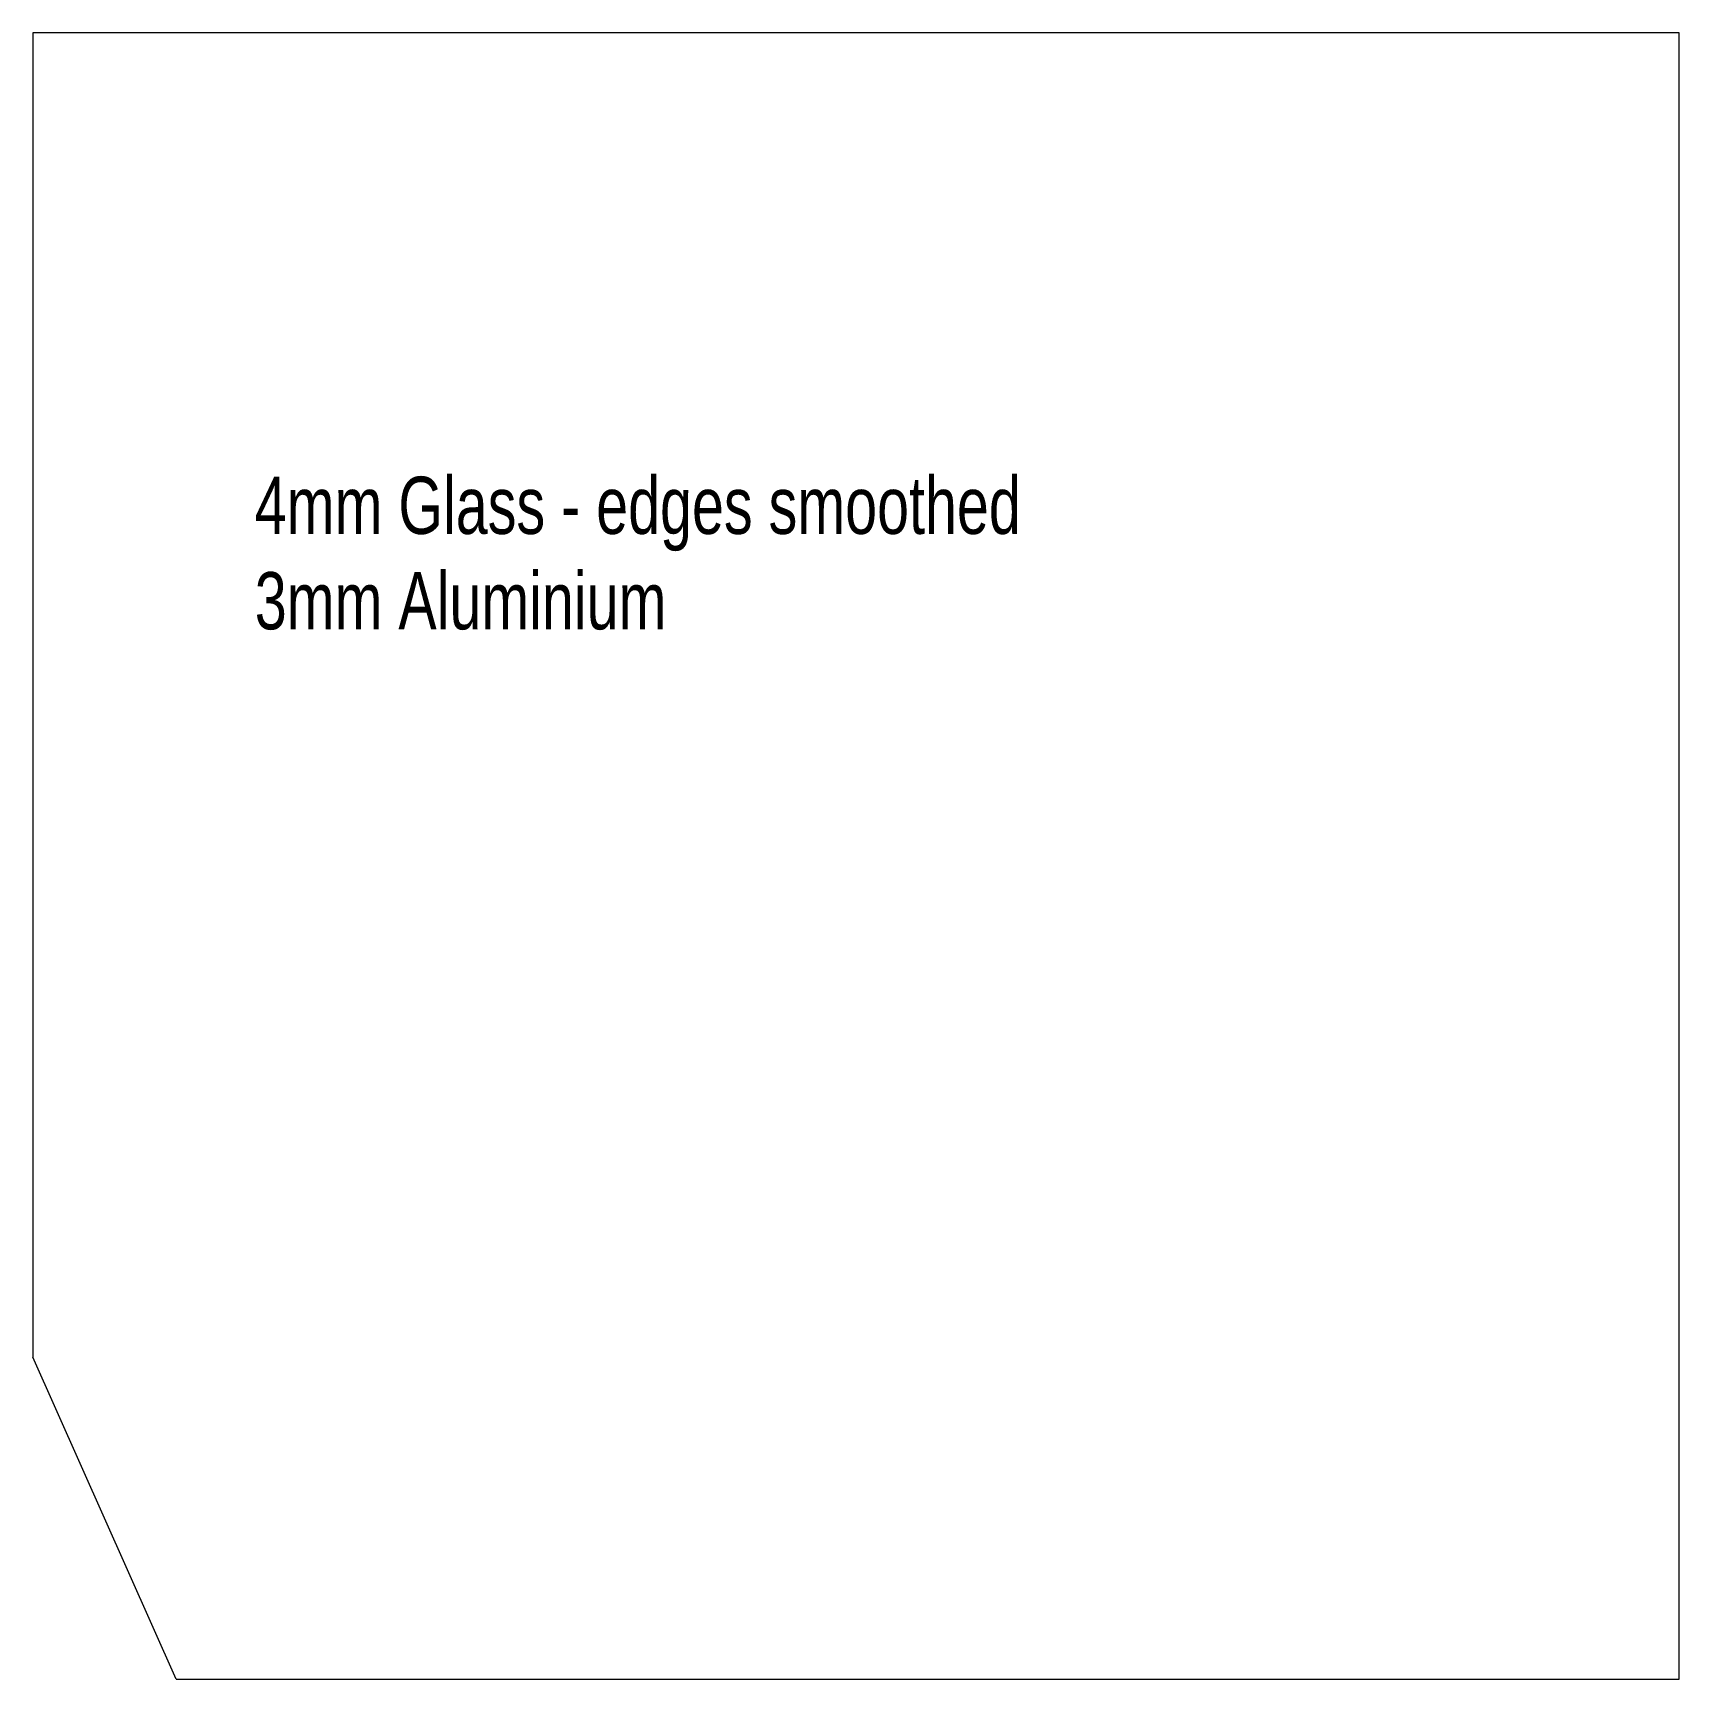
# Model space of a CAD drawing. Header units: millimetres. Extents: x 0 to 230, y 0 to 230.
import ezdxf

# ---------------------------------------------------------------- set-up
doc = ezdxf.new("R2010")
doc.units = ezdxf.units.MM
doc.layers.get('0').update_dxf_attribs({"linetype": 'CONTINUOUS', "lineweight": 0})
doc.styles.get("Standard").update_dxf_attribs({"font": 'txt', "width": 0.75})

msp = doc.modelspace()

# ---------------------------------------------------------------- linework, layer by layer
at = {"lineweight": 13}
for p, q in [((230, 230), (0, 230)), ((0, 230), (0, 45)), ((230, 0), (230, 230)), ((20, 0), (0, 45)), ((20, 0), (230, 0))]:
    msp.add_line(p, q, dxfattribs=at)

# ---------------------------------------------------------------- texts
at = {"lineweight": 13, "insert": (31, 168), "char_height": 8, "width": 100, "attachment_point": 1}
msp.add_mtext('4mm\\~Glass\\~-\\~edges\\~smoothed\\P3mm\\~Aluminium\\P', dxfattribs=at)

doc.saveas('drawing.dxf')
